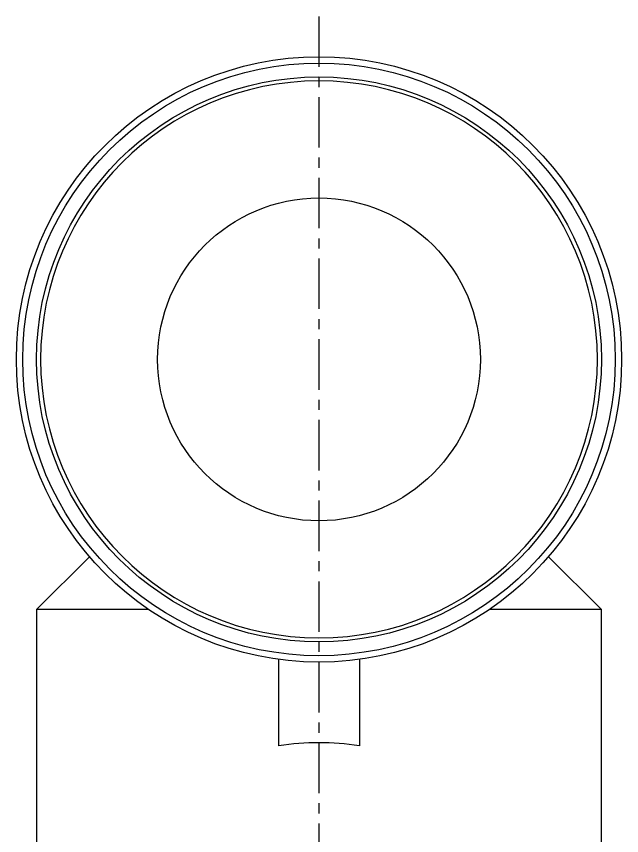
# Model space of a CAD drawing. Extents: x -5 to 109, y -15 to 78.
# Drawn here: x 91.28 to 106.28, y 19.41 to 39.71 of the extents above; entities that cross this region are included whole.
import ezdxf

# ---------------------------------------------------------------- set-up
doc = ezdxf.new("R2010")
doc.units = 0
doc.linetypes.add('CENTER', pattern=[2, 1.25, -0.25, 0.25, -0.25])
doc.layers.get('0').update_dxf_attribs({"linetype": 'CONTINUOUS'})
doc.layers.add('CENTER', color=1, linetype='CENTER')

msp = doc.modelspace()

# ---------------------------------------------------------------- linework, layer by layer
at = {"color": 7, "linetype": 'CONTINUOUS'}
for p, q in [((93.096, 26.325), (91.784, 25.013)), ((105.784, 25.013), (104.472, 26.325)), ((94.564, 25.013), (91.784, 25.013)), ((91.784, 25.013), (91.784, 17.913)), ((105.784, 25.013), (103.004, 25.013)), ((105.784, 17.913), (105.784, 25.013)), ((97.784, 23.78), (97.784, 21.641)), ((99.784, 23.78), (99.784, 21.641))]:
    msp.add_line(p, q, dxfattribs=at)
for radius in [7.5, 7.343, 7, 4]:
    msp.add_circle((98.784, 31.213), radius, dxfattribs=at)
for centre, radius, start, end in [((98.784, 31.213), 6.9, 0, 270), ((98.784, 31.213), 6.9, 270, 0), ((98.784, 14.713), 7, 81.7868, 98.2132)]:
    msp.add_arc(centre, radius, start, end, dxfattribs=at)
at = {"layer": 'CENTER', "color": 1, "linetype": 'CENTER'}
msp.add_line((98.784, 39.713), (98.784, -0.887), dxfattribs=at)

doc.saveas('drawing.dxf')
